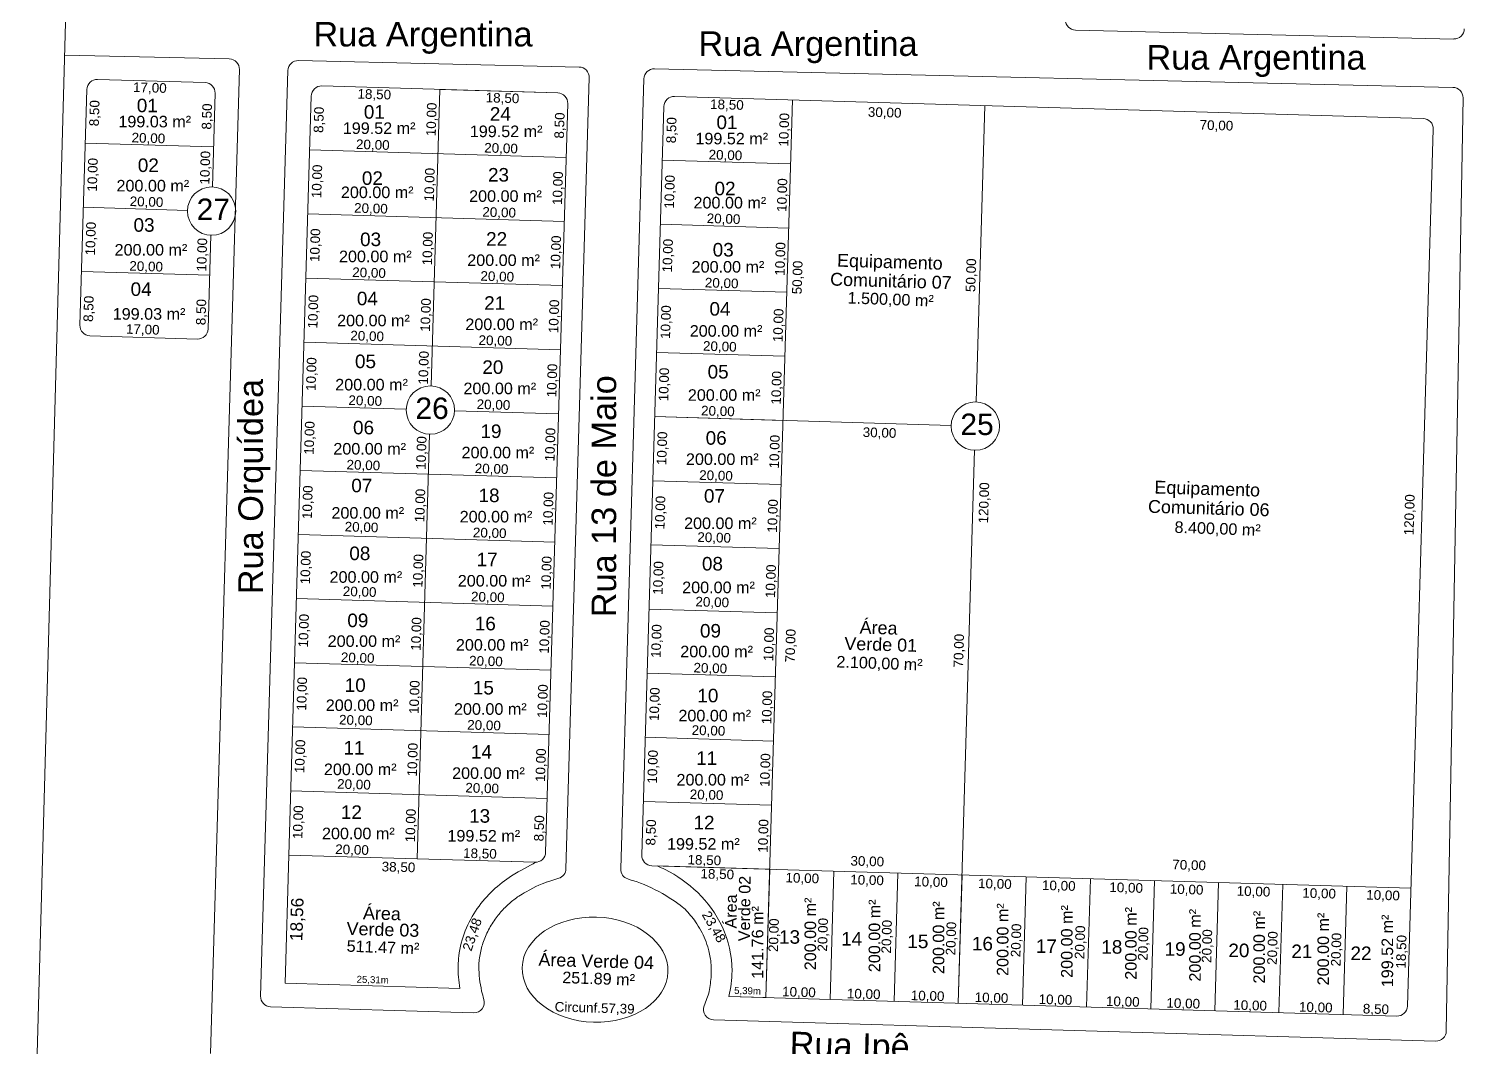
# Model space of a CAD drawing. Header units: metres. Extents: x 3808 to 8215, y 2374 to 6187.
# Drawn here: x 4415 to 4622.7, y 4661.6 to 4809 of the extents above; entities that cross this region are included whole.
import ezdxf

# ---------------------------------------------------------------- set-up
doc = ezdxf.new("R2010")
doc.units = ezdxf.units.M
doc.linetypes.add('CONTINUO', pattern=[0])
for name, color, linetype in [('Areas Lotes', 1, 'Continuous'), ('Calçada', 8, 'Continuous'), ('COTAS', 7, 'Continuous'), ('Lote', 7, 'Continuous'), ('Nome das Ruas', 7, 'Continuous'), ('Nº Lote', 7, 'Continuous'), ('Nº. quadra', 7, 'Continuous'), ('q', 9, 'CONTINUO'), ('quadras', 7, 'Continuous')]:
    doc.layers.add(name, color=color, linetype=linetype)
doc.styles.add('Arial', font='arial.ttf')
doc.dimstyles.new('Copy(2) of ISO-25', dxfattribs={"dimtxt": 1, "dimasz": 2.5, "dimexe": 1.25, "dimexo": 0.625, "dimgap": 0.2, "dimtad": 1, "dimtoh": 1, "dimlfac": 1, "dimzin": 1, "dimtxsty": 'Arial', "dimblk": 'NONE', "dimcen": 0, "dimse1": 1, "dimse2": 1, "dimsd1": 1, "dimsd2": 1, "dimclrt": 256, "dimaunit": 1, "dimadec": 3, "dimazin": 0, "dimtfac": 1, "dimtmove": 0, "dimatfit": 3, "dimldrblk": 'NONE', "dimfxl": 1, "dimtolj": 1, "dimtzin": 0, "dimarcsym": 0})
doc.dimstyles.new('COTA 2', dxfattribs={"dimtxt": 1.9, "dimasz": 2.5, "dimexe": 1.25, "dimexo": 0.625, "dimtad": 1, "dimlfac": 1, "dimzin": 1, "dimtxsty": 'Arial', "dimcen": 2.5, "dimse1": 1, "dimse2": 1, "dimsd1": 1, "dimsd2": 1, "dimclrt": 7, "dimadec": 0, "dimazin": 0, "dimtfac": 1, "dimtmove": 0, "dimatfit": 3, "dimfxl": 1, "dimtolj": 1, "dimtzin": 0, "dimarcsym": 0})

# ---------------------------------------------------------------- blocks, each defined once
blk = doc.blocks.new('*D7818')
at = {"layer": 'Defpoints', "color": 0, "linetype": 'Continuous', "transparency": 16777216}
for p in [(4516.24, 4669.01), (4516.24, 4669.01), (4521.63, 4668.85)]:
    blk.add_point(p, dxfattribs=at)
at = {"layer": 'COTAS', "linetype": 'Continuous', "lineweight": 5, "transparency": 16777216, "insert": (4518.96, 4669.73), "char_height": 1, "attachment_point": 5, "rotation": 358.3121, "style": 'Arial'}
blk.add_mtext('\\A1;5,39m', dxfattribs=at)
blk = doc.blocks.new('_None')
blk = doc.blocks.new('*D7819')
at = {"layer": 'Defpoints', "color": 0, "linetype": 'Continuous', "transparency": 16777216}
for p in [(4452.06, 4670.9), (4452.06, 4670.9), (4477.36, 4670.15)]:
    blk.add_point(p, dxfattribs=at)
at = {"layer": 'COTAS', "linetype": 'Continuous', "lineweight": 5, "transparency": 16777216, "insert": (4464.73, 4671.33), "char_height": 1, "attachment_point": 5, "rotation": 358.3121, "style": 'Arial'}
blk.add_mtext('\\A1;25,31m', dxfattribs=at)
blk = doc.blocks.new('*D7820')
at = {"layer": 'Defpoints', "color": 0, "linetype": 'Continuous', "transparency": 16777216}
for p in [(4452.61, 4689.45), (4452.06, 4670.9), (4455.34, 4670.8)]:
    blk.add_point(p, dxfattribs=at)
at = {"layer": 'Calçada', "color": 7, "linetype": 'Continuous', "lineweight": 5, "transparency": 16777216, "insert": (4453.91, 4680.13), "char_height": 1.8, "attachment_point": 5, "rotation": 88.3121, "style": 'Arial'}
blk.add_mtext('\\A1;18,56', dxfattribs=at)

msp = doc.modelspace()

# ---------------------------------------------------------------- linework, layer by layer
at = {"lineweight": 5}
for p, q in [((4474.439, 4800.215), (4473.176, 4757.329)), ((4472.97, 4750.341), (4471.159, 4688.903)), ((4550.005, 4686.58), (4549.458, 4668.028))]:
    msp.add_line(p, q, dxfattribs=at)
at = {"layer": 'Calçada', "linetype": 'Continuous', "lineweight": 5}
for p, q in [((4621.125, 4807.516), (4566.427, 4808.788)), ((4443.987, 4804.632), (4420.172, 4805.186)), ((4494.594, 4803.456), (4453.984, 4804.4)), ((4441.257, 4660.752), (4445.451, 4803.088)), ((4448.504, 4669.042), (4452.45, 4802.944)), ((4621.015, 4800.517), (4505.512, 4803.202)), ((4622.48, 4798.99), (4620.056, 4664.004)), ((4489.811, 4685.569), (4489.811, 4685.569)), ((4449.96, 4667.499), (4479.335, 4666.633)), ((4514.056, 4665.61), (4618.512, 4662.532))]:
    msp.add_line(p, q, dxfattribs=at)
at = {"layer": 'Calçada', "lineweight": 5}
for p, q in [((4496.059, 4801.912), (4492.686, 4687.471)), ((4503.977, 4801.747), (4500.609, 4687.455))]:
    msp.add_line(p, q, dxfattribs=at)
at = {"layer": 'Calçada', "linetype": 'Continuous', "lineweight": 5}
for centre, start, end in [((4566.461, 4810.287), 179.20001, 268.66834), ((4621.16, 4809.016), 268.66834, 358.97117), ((4443.952, 4803.133), 358.31209, 88.66834), ((4453.95, 4802.9), 88.66834, 178.31209), ((4494.559, 4801.956), 358.31209, 88.66834), ((4505.477, 4801.702), 88.66834, 178.31209), ((4620.98, 4799.017), 358.97117, 88.66834), ((4491.187, 4687.515), 287.67791, 358.31209), ((4502.109, 4687.41), 178.31209, 251.25316), ((4450.004, 4668.998), 178.31209, 268.31209), ((4479.379, 4668.132), 268.31209, 17.02123), ((4514.1, 4667.109), 159.23176, 268.31209), ((4618.556, 4664.031), 268.31209, 358.97117)]:
    msp.add_arc(centre, 1.5, start, end, dxfattribs=at)
for points, knots in [([(4491.643, 4686.086), (4488.672, 4685.139), (4488.535, 4685.026), (4486.082, 4683.676), (4485.615, 4683.349), (4484.715, 4682.639), (4484.283, 4682.257), (4483.473, 4681.448), (4483.093, 4681.021), (4482.321, 4680.031), (4481.943, 4679.462), (4481.273, 4678.245), (4480.983, 4677.6), (4480.539, 4676.332), (4480.374, 4675.714), (4480.2, 4674.748), (4480.154, 4674.405), (4480.103, 4673.828), (4480.09, 4673.598), (4480.083, 4673.367)], [5.2418894, 5.2418894, 5.2418894, 5.2418894, 5.4597261, 5.4597261, 5.5725424, 5.5725424, 5.6853586, 5.6853586, 5.7961744, 5.7961744, 5.927302, 5.927302, 6.0584296, 6.0584296, 6.176629, 6.176629, 6.2406951, 6.2406951, 6.2831853, 6.2831853, 6.2831853, 6.2831853]), ([(4513.428, 4669.721), (4513.53, 4670.506), (4513.653, 4671.277), (4513.737, 4672.678), (4513.721, 4673.308), (4513.588, 4674.568), (4513.471, 4675.195), (4513.178, 4676.29), (4513.019, 4676.764), (4512.469, 4678.134), (4511.995, 4678.991), (4510.985, 4680.438), (4510.471, 4681.049), (4509.126, 4682.414), (4505.662, 4684.738), (4502.272, 4685.777), (4501.871, 4685.907), (4501.627, 4685.99)], [9.2618344, 9.2618344, 9.2618344, 9.2618344, 9.4042311, 9.4042311, 9.5211565, 9.5211565, 9.6380819, 9.6380819, 9.7309785, 9.7309785, 9.9167718, 9.9167718, 10.0709993, 10.0709993, 10.2922795, 10.2922795, 10.349681, 10.349681, 10.349681, 10.349681]), ([(4480.083, 4673.367), (4480.097, 4672.166), (4480.231, 4670.967), (4480.586, 4669.371), (4480.692, 4668.969), (4480.814, 4668.571)], [5.21945697, 5.21945697, 5.21945697, 5.21945697, 5.45972611, 5.45972611, 5.54185553, 5.54185553, 5.54185553, 5.54185553])]:
    msp.add_open_spline(points, degree=3, knots=knots, dxfattribs=at)
msp.add_open_spline([(4512.698, 4667.641), (4512.959, 4668.331), (4513.189, 4669.032), (4513.428, 4669.721)], degree=3, dxfattribs=at)
at = {"layer": 'Lote', "linetype": 'Continuous', "lineweight": 5}
for p, q in [((4423.377, 4800.219), (4422.372, 4766.114)), ((4440.474, 4801.216), (4424.921, 4801.674)), ((4491.492, 4799.713), (4457.387, 4800.718)), ((4455.843, 4799.262), (4452.607, 4689.45)), ((4616.718, 4796.022), (4508.405, 4799.214)), ((4553.285, 4797.892), (4552.021, 4755.006)), ((4618.173, 4794.479), (4614.434, 4667.614)), ((4441.7, 4791.896), (4423.148, 4792.443)), ((4492.718, 4790.392), (4455.614, 4791.486)), ((4437.933, 4782.723), (4422.875, 4783.167)), ((4492.445, 4781.116), (4455.341, 4782.21)), ((4441.324, 4779.126), (4440.924, 4765.567)), ((4441.153, 4773.344), (4422.601, 4773.891)), ((4492.171, 4771.841), (4455.067, 4772.934)), ((4439.381, 4764.112), (4423.827, 4764.57)), ((4491.898, 4762.565), (4454.794, 4763.658)), ((4469.579, 4753.938), (4454.521, 4754.382)), ((4491.625, 4753.289), (4476.567, 4753.732)), ((4548.424, 4751.615), (4505.539, 4752.879)), ((4551.815, 4748.018), (4549.458, 4668.028)), ((4491.351, 4744.013), (4454.247, 4745.106)), ((4491.078, 4734.737), (4453.974, 4735.83)), ((4490.805, 4725.461), (4453.701, 4726.554)), ((4490.531, 4716.185), (4453.427, 4717.278)), ((4490.258, 4706.909), (4453.154, 4708.002)), ((4489.985, 4697.633), (4452.881, 4698.726)), ((4452.607, 4689.45), (4452.061, 4670.898)), ((4452.607, 4689.45), (4452.061, 4670.898)), ((4471.159, 4688.903), (4452.607, 4689.45)), ((4505.124, 4687.903), (4614.937, 4684.667)), ((4522.177, 4687.4), (4505.906, 4687.88)), ((4452.061, 4670.898), (4477.359, 4670.153)), ((4516.241, 4669.007), (4612.891, 4666.159))]:
    msp.add_line(p, q, dxfattribs=at)
at = {"layer": 'Lote', "lineweight": 5}
for p, q in [((4525.457, 4798.712), (4521.63, 4668.848)), ((4506.861, 4797.759), (4503.669, 4689.446)), ((4525.184, 4789.436), (4506.632, 4789.982)), ((4524.911, 4780.16), (4506.359, 4780.706)), ((4524.637, 4770.884), (4506.085, 4771.431)), ((4524.364, 4761.608), (4505.812, 4762.155)), ((4524.09, 4752.332), (4505.539, 4752.879)), ((4523.817, 4743.056), (4505.265, 4743.603)), ((4523.544, 4733.78), (4504.992, 4734.327)), ((4523.27, 4724.504), (4504.719, 4725.051)), ((4522.997, 4715.228), (4504.445, 4715.775)), ((4522.724, 4705.952), (4504.172, 4706.499)), ((4522.45, 4696.676), (4503.898, 4697.223)), ((4531.453, 4687.127), (4530.906, 4668.575)), ((4540.729, 4686.853), (4540.182, 4668.301)), ((4559.281, 4686.307), (4558.734, 4667.755)), ((4568.557, 4686.033), (4568.01, 4667.481)), ((4577.833, 4685.76), (4577.286, 4667.208)), ((4587.109, 4685.487), (4586.562, 4666.935)), ((4596.385, 4685.213), (4595.838, 4666.661)), ((4605.661, 4684.94), (4605.114, 4666.388))]:
    msp.add_line(p, q, dxfattribs=at)
at = {"layer": 'Lote', "linetype": 'Continuous', "lineweight": 5, "flags": 128}
msp.add_lwpolyline([(4473.176, 4757.329), (4474.439, 4800.215), (4491.492, 4799.713, -0.4142136), (4492.947, 4798.169), (4489.755, 4689.856, -0.4142136), (4488.212, 4688.401), (4471.159, 4688.903), (4472.97, 4750.341)], format="xyb", dxfattribs=at)
at = {"layer": 'Lote', "linetype": 'Continuous', "lineweight": 5}
for centre, start, end in [((4424.877, 4800.175), 88.31209, 178.31209), ((4440.43, 4799.717), 358.31209, 88.31209), ((4457.343, 4799.218), 88.31209, 178.31209), ((4616.673, 4794.523), 358.31209, 88.31209), ((4423.872, 4766.07), 178.31209, 268.31209), ((4439.425, 4765.611), 268.31209, 358.31209), ((4505.169, 4689.402), 178.31209, 268.31209), ((4612.935, 4667.658), 268.31209, 358.31209)]:
    msp.add_arc(centre, 1.5, start, end, dxfattribs=at)
at = {"layer": 'Lote', "lineweight": 5}
msp.add_ellipse((4496.899, 4672.871), major_axis=(-10.539, 0.311), ratio=0.7213132, dxfattribs=at)
at = {"layer": 'Lote', "linetype": 'Continuous', "lineweight": 5}
for points, knots in [([(4488.29, 4688.401), (4487.41, 4687.882), (4486.087, 4687.235), (4482.953, 4685.232), (4481.222, 4683.669), (4478.488, 4679.75), (4477.507, 4677.373), (4477.134, 4674.391), (4477.098, 4673.923), (4477.084, 4673.455), (4477.051, 4672.345), (4477.148, 4671.232), (4477.359, 4670.153)], [5.219457, 5.219457, 5.219457, 5.219457, 5.4691986, 5.4691986, 5.8418677, 5.8418677, 6.2145368, 6.2145368, 6.2831853, 6.2831853, 6.2831853, 6.446026, 6.446026, 6.446026, 6.446026]), ([(4516.241, 4669.007), (4516.549, 4670.2), (4516.716, 4671.441), (4516.725, 4674.901), (4516.212, 4677.098), (4514.432, 4680.96), (4513.185, 4682.63), (4510.329, 4685.393), (4508.72, 4686.496), (4506.655, 4687.54), (4506.282, 4687.715), (4505.906, 4687.88)], [9.2618344, 9.2618344, 9.2618344, 9.2618344, 9.4442241, 9.4442241, 9.7690478, 9.7690478, 10.0938715, 10.0938715, 10.4186952, 10.4186952, 10.4891375, 10.4891375, 10.4891375, 10.4891375])]:
    msp.add_open_spline(points, degree=3, knots=knots, dxfattribs=at)
at = {"layer": 'Nº. quadra', "lineweight": 5}
for centre in [(4441.427, 4782.62), (4473.073, 4753.835), (4551.918, 4751.512)]:
    msp.add_circle(centre, 3.496, dxfattribs=at)
at = {"layer": 'q', "lineweight": 5}
msp.add_line((4414.963, 4615.89), (4424.911, 4977.409), dxfattribs=at)
at = {"layer": 'quadras', "linetype": 'Continuous', "lineweight": 5}
for p, q in [((4441.929, 4799.672), (4441.53, 4786.114)), ((4488.29, 4688.401), (4471.159, 4688.903)), ((4521.63, 4668.848), (4522.177, 4687.4)), ((4477.359, 4670.153), (4452.061, 4670.898)), ((4516.241, 4669.007), (4521.63, 4668.848))]:
    msp.add_line(p, q, dxfattribs=at)
msp.add_arc((4508.36, 4797.715), 1.5, 88.31209, 178.31209, dxfattribs=at)

# ---------------------------------------------------------------- texts
at = {"lineweight": 5, "style": 'Arial'}
for s, height, rotation, p in [('Equipamento', 1.856, 358.31209, (4531.895, 4774.586)), ('Comunitário 07', 1.856, 358.31209, (4530.891, 4771.856)), ('Equipamento', 1.856, 358.31209, (4577.809, 4741.768)), ('Comunitário 06', 1.856, 358.31209, (4576.88, 4738.982)), ('Área', 1.856, 358.31209, (4535.16, 4721.501)), ('Verde 01', 1.856, 358.31209, (4532.949, 4719.156)), ('Verde 02', 1.6704, 89.3739, (4519.299, 4676.972)), ('Área', 1.6704, 89.3739, (4517.365, 4678.825)), ('Área', 1.856, 358.31209, (4463.3, 4680.171)), ('Verde 03', 1.856, 358.31209, (4460.927, 4677.915)), ('Área Verde 04', 1.856, 358.31209, (4488.688, 4673.436))]:
    msp.add_text(s, height=height, rotation=rotation, dxfattribs=at).set_placement(p)
at = {"layer": 'Areas Lotes', "linetype": 'Continuous', "lineweight": 5, "style": 'Arial'}
for s, p in [('199.03 m²', (4427.937, 4794.733)), ('199.52 m²', (4460.403, 4793.777)), ('199.52 m²', (4478.778, 4793.32)), ('199.52 m²', (4511.42, 4792.273)), ('200.00 m²', (4427.663, 4785.457)), ('200.00 m²', (4460.129, 4784.501)), ('200.00 m²', (4478.681, 4783.954)), ('200.00 m²', (4511.147, 4782.997)), ('200.00 m²', (4427.39, 4776.181)), ('200.00 m²', (4459.856, 4775.225)), ('200.00 m²', (4478.408, 4774.678)), ('200.00 m²', (4510.874, 4773.721)), ('199.03 m²', (4427.117, 4766.905)), ('200.00 m²', (4459.583, 4765.949)), ('200.00 m²', (4478.135, 4765.402)), ('200.00 m²', (4510.6, 4764.445)), ('200.00 m²', (4459.309, 4756.673)), ('200.00 m²', (4477.861, 4756.126)), ('200.00 m²', (4510.327, 4755.169)), ('200.00 m²', (4459.036, 4747.397)), ('200.00 m²', (4477.588, 4746.85)), ('200.00 m²', (4510.054, 4745.893)), ('200.00 m²', (4458.763, 4738.121)), ('200.00 m²', (4477.314, 4737.574)), ('200.00 m²', (4509.78, 4736.617)), ('200.00 m²', (4458.489, 4728.845)), ('200.00 m²', (4477.041, 4728.298)), ('200.00 m²', (4509.507, 4727.341)), ('200.00 m²', (4458.216, 4719.569)), ('200.00 m²', (4476.768, 4719.022)), ('200.00 m²', (4509.234, 4718.065)), ('200.00 m²', (4457.942, 4710.293)), ('200.00 m²', (4476.494, 4709.746)), ('200.00 m²', (4508.96, 4708.79)), ('200.00 m²', (4457.669, 4701.017)), ('200.00 m²', (4476.221, 4700.47)), ('200.00 m²', (4508.687, 4699.514)), ('200.00 m²', (4457.396, 4691.741)), ('199.52 m²', (4475.543, 4691.407)), ('199.52 m²', (4507.313, 4690.226))]:
    msp.add_text(s, height=1.6726, dxfattribs=at).set_placement(p)
for s, rotation, p in [('1.500,00 m²', 357.88799, (4533.41, 4769.259)), ('8.400,00 m²', 357.88799, (4580.712, 4736.082)), ('2.100,00 m²', 357.88799, (4531.799, 4716.605)), ('141.76 m²', 90, (4521.242, 4671.551)), ('200.00 m²', 90, (4528.879, 4672.784)), ('200.00 m²', 90, (4538.155, 4672.511)), ('200.00 m²', 90, (4547.431, 4672.237)), ('200.00 m²', 90, (4556.707, 4671.964)), ('200.00 m²', 90, (4565.983, 4671.691)), ('200.00 m²', 90, (4575.259, 4671.417)), ('200.00 m²', 90, (4584.535, 4671.144)), ('200.00 m²', 90, (4593.811, 4670.871)), ('200.00 m²', 90, (4603.087, 4670.597)), ('199.52 m²', 90, (4612.363, 4670.324)), ('511.47 m²', 357.88799, (4460.94, 4675.477)), ('251.89 m²', 357.88799, (4492.132, 4670.937))]:
    msp.add_text(s, height=1.6726, rotation=rotation, dxfattribs=at).set_placement(p)
at = {"layer": 'COTAS', "linetype": 'Continuous', "lineweight": 5, "style": 'Arial'}
for s, rotation, p in [('17,00', 358.31209, (4430.044, 4799.863)), ('18,50', 358.31209, (4462.51, 4798.906)), ('8,50', 88.31209, (4425.096, 4794.871)), ('8,50', 88.31209, (4441.378, 4794.391)), ('10,00', 88.31209, (4473.844, 4793.434)), ('18,50', 358.31209, (4481.061, 4798.36)), ('18,50', 358.31209, (4513.527, 4797.403)), ('8,50', 88.31209, (4457.562, 4793.914)), ('8,50', 88.31209, (4492.393, 4793.09)), ('8,50', 88.31209, (4508.58, 4792.41)), ('10,00', 88.31209, (4524.862, 4791.931)), ('30,00', 358.31209, (4536.351, 4796.275)), ('70,00', 358.31209, (4584.349, 4794.408)), ('20,00', 358.31209, (4429.829, 4792.566)), ('20,00', 358.31209, (4462.295, 4791.609)), ('20,00', 358.31209, (4480.848, 4791.102)), ('10,00', 88.31209, (4424.817, 4785.422)), ('20,00', 358.31209, (4513.312, 4790.106)), ('10,00', 88.31209, (4457.283, 4784.465)), ('10,00', 88.31209, (4473.565, 4783.985)), ('10,00', 88.31209, (4492.119, 4783.485)), ('10,00', 88.31209, (4508.301, 4782.961)), ('10,00', 88.31209, (4524.583, 4782.482)), ('20,00', 358.31209, (4429.557, 4783.351)), ('20,00', 358.31209, (4462.023, 4782.394)), ('20,00', 358.31209, (4480.574, 4781.826)), ('20,00', 358.31209, (4513.041, 4780.891)), ('10,00', 88.31209, (4424.545, 4776.183)), ('10,00', 88.31209, (4457.011, 4775.226)), ('10,00', 88.31209, (4473.293, 4774.746)), ('10,00', 88.31209, (4440.646, 4773.844)), ('10,00', 88.31209, (4491.845, 4774.209)), ('10,00', 88.31209, (4508.029, 4773.722)), ('10,00', 88.31209, (4524.311, 4773.243)), ('20,00', 358.31209, (4429.504, 4774.008)), ('50,00', 88.31209, (4526.785, 4770.562)), ('50,00', 88.31209, (4551.9, 4770.888)), ('20,00', 358.31209, (4461.749, 4773.087)), ('20,00', 358.31209, (4480.301, 4772.55)), ('20,00', 358.31209, (4512.767, 4771.583)), ('8,50', 88.31209, (4424.262, 4766.571)), ('8,50', 88.31209, (4440.544, 4766.091)), ('10,00', 88.31209, (4456.728, 4765.614)), ('10,00', 88.31209, (4473.01, 4765.134)), ('10,00', 88.31209, (4491.572, 4764.933)), ('10,00', 88.31209, (4507.746, 4764.111)), ('10,00', 88.31209, (4524.028, 4763.631)), ('17,00', 358.31209, (4429.013, 4764.882)), ('20,00', 358.31209, (4461.479, 4763.925)), ('20,00', 358.31209, (4480.028, 4763.274)), ('20,00', 358.31209, (4512.497, 4762.422)), ('10,00', 88.31209, (4456.462, 4756.585)), ('10,00', 88.31209, (4472.715, 4757.502)), ('10,00', 88.31209, (4491.299, 4755.657)), ('10,00', 88.31209, (4507.48, 4755.081)), ('10,00', 88.31209, (4523.762, 4754.602)), ('20,00', 358.31209, (4461.203, 4754.572)), ('20,00', 358.31209, (4479.754, 4753.998)), ('20,00', 358.31209, (4512.221, 4753.069)), ('10,00', 88.31209, (4456.189, 4747.346)), ('10,00', 88.31209, (4491.025, 4746.381)), ('10,00', 88.31209, (4507.207, 4745.842)), ('10,00', 88.31209, (4523.489, 4745.363)), ('30,00', 358.31209, (4535.608, 4749.95)), ('10,00', 88.31209, (4472.384, 4745.178)), ('20,00', 358.31209, (4460.928, 4745.25)), ('20,00', 358.31209, (4479.481, 4744.722)), ('20,00', 358.31209, (4511.946, 4743.747)), ('10,00', 88.31209, (4455.915, 4738.046)), ('10,00', 88.31209, (4472.198, 4737.566)), ('10,00', 88.31209, (4490.752, 4737.105)), ('120,00', 88.31209, (4553.758, 4737.415)), ('10,00', 88.31209, (4506.933, 4736.543)), ('10,00', 88.31209, (4523.215, 4736.063)), ('120,00', 88.31209, (4615.317, 4735.686)), ('20,00', 358.31209, (4460.664, 4736.281)), ('20,00', 358.31209, (4479.208, 4735.446)), ('20,00', 358.31209, (4511.682, 4734.778)), ('10,00', 88.31209, (4455.637, 4728.597)), ('10,00', 88.31209, (4471.919, 4728.117)), ('10,00', 88.31209, (4490.479, 4727.83)), ('10,00', 88.31209, (4506.655, 4727.094)), ('10,00', 88.31209, (4522.937, 4726.614)), ('20,00', 358.31209, (4460.389, 4726.937)), ('20,00', 358.31209, (4478.934, 4726.17)), ('20,00', 358.31209, (4511.407, 4725.434)), ('10,00', 88.31209, (4455.368, 4719.463)), ('10,00', 88.31209, (4471.65, 4718.983)), ('10,00', 88.31209, (4490.205, 4718.554)), ('10,00', 88.31209, (4506.386, 4717.96)), ('10,00', 88.31209, (4522.668, 4717.48)), ('70,00', 88.31209, (4525.784, 4717.284)), ('70,00', 88.31209, (4550.144, 4716.578)), ('20,00', 358.31209, (4460.107, 4717.383)), ('20,00', 358.31209, (4478.661, 4716.894)), ('20,00', 358.31209, (4511.125, 4715.88)), ('10,00', 88.31209, (4455.099, 4710.329)), ('10,00', 88.31209, (4471.381, 4709.849)), ('10,00', 88.31209, (4489.932, 4709.278)), ('10,00', 88.31209, (4506.116, 4708.826)), ('10,00', 88.31209, (4522.399, 4708.346)), ('20,00', 358.31209, (4459.841, 4708.354)), ('20,00', 358.31209, (4478.388, 4707.618)), ('20,00', 358.31209, (4510.859, 4706.851)), ('10,00', 88.31209, (4454.832, 4701.279)), ('10,00', 88.31209, (4471.114, 4700.8)), ('10,00', 88.31209, (4489.659, 4700.002)), ('10,00', 88.31209, (4505.85, 4699.776)), ('10,00', 88.31209, (4522.132, 4699.296)), ('20,00', 358.31209, (4459.567, 4699.062)), ('20,00', 358.31209, (4478.119, 4698.515)), ('20,00', 358.31209, (4510.585, 4697.558)), ('10,00', 88.31209, (4454.551, 4691.752)), ('10,00', 88.31209, (4470.833, 4691.272)), ('8,50', 88.31209, (4489.444, 4691.408)), ('8,50', 88.31209, (4505.618, 4690.816)), ('10,00', 88.31209, (4521.851, 4689.769)), ('20,00', 358.31209, (4459.289, 4689.613)), ('18,50', 358.31209, (4477.794, 4689.062)), ('38,50', 358.31209, (4466.012, 4687.101)), ('18,50', 358.31209, (4510.26, 4688.106)), ('30,00', 358.31209, (4533.836, 4687.942)), ('70,00', 358.31209, (4580.398, 4687.394)), ('18,50', 358.31209, (4512.132, 4686.081)), ('10,00', 358.31209, (4524.432, 4685.504)), ('10,00', 358.31209, (4533.803, 4685.228)), ('10,00', 358.31209, (4543.049, 4684.955)), ('10,00', 358.31209, (4552.296, 4684.683)), ('10,00', 358.31209, (4561.542, 4684.411)), ('10,00', 358.31209, (4571.288, 4684.123)), ('10,00', 358.31209, (4580.034, 4683.866)), ('10,00', 358.31209, (4589.71, 4683.58)), ('10,00', 358.31209, (4599.206, 4683.301)), ('10,00', 358.31209, (4608.453, 4683.028)), ('23,48', 71.30277, (4478.994, 4675.44)), ('23,48', 299.68664, (4512.299, 4680.851)), ('20,00', 88.31209, (4523.362, 4675.405)), ('20,00', 88.31209, (4530.464, 4675.47)), ('20,00', 88.31209, (4539.701, 4675.193)), ('20,00', 88.31209, (4549.017, 4674.924)), ('20,00', 88.31209, (4558.432, 4674.654)), ('20,00', 88.31209, (4567.675, 4674.382)), ('20,00', 88.31209, (4576.819, 4674.15)), ('20,00', 88.31209, (4586.047, 4673.834)), ('20,00', 88.31209, (4595.524, 4673.546)), ('20,00', 88.31209, (4604.744, 4673.324)), ('18,50', 88.31209, (4614.161, 4673.012)), ('10,00', 358.31209, (4523.946, 4669.02)), ('10,00', 358.31209, (4533.317, 4668.744)), ('10,00', 358.31209, (4542.564, 4668.471)), ('10,00', 358.31209, (4551.81, 4668.199)), ('10,00', 358.31209, (4561.056, 4667.926)), ('Circunf.57,39', 358.31209, (4491.043, 4666.828)), ('10,00', 358.31209, (4570.802, 4667.639)), ('10,00', 358.31209, (4579.548, 4667.381)), ('10,00', 358.31209, (4589.225, 4667.096)), ('10,00', 358.31209, (4598.721, 4666.816)), ('8,50', 358.31209, (4607.967, 4666.544))]:
    msp.add_text(s, height=1.392, rotation=rotation, dxfattribs=at).set_placement(p)
at = {"layer": 'Lote', "linetype": 'Continuous', "lineweight": 5, "style": 'Arial'}
msp.add_text('10,00', height=1.392, rotation=88.31209, dxfattribs=at).set_placement((4441.1, 4786.438))
at = {"layer": 'Nome das Ruas', "lineweight": 5, "style": 'Arial'}
for p in [(4456.157, 4806.434, 165.916), (4511.865, 4805.072, 165.916), (4576.679, 4803.082, 165.916)]:
    msp.add_text('Rua Argentina', height=3.55, dxfattribs=at).set_placement(p)
for s, rotation, p in [('Rua Orquídea', 90, (4448.849, 4727.192)), ('Rua 13 de Maio', 90, (4499.954, 4723.859)), ('Rua Ipê', 358.60838, (4525.026, 4660.367))]:
    msp.add_text(s, height=3.55, rotation=rotation, dxfattribs=at).set_placement(p)
at = {"layer": 'Nº Lote', "linetype": 'Continuous', "lineweight": 5, "style": 'Arial'}
for s, p in [('01', (4430.598, 4796.921)), ('01', (4463.447, 4795.987)), ('24', (4481.681, 4795.697)), ('01', (4514.464, 4794.484)), ('02', (4430.745, 4788.274)), ('02', (4463.164, 4786.41)), ('23', (4481.408, 4786.892)), ('02', (4514.182, 4784.906)), ('03', (4430.126, 4779.629)), ('03', (4462.903, 4777.551)), ('22', (4481.135, 4777.616)), ('03', (4513.921, 4776.048)), ('04', (4429.703, 4770.346)), ('04', (4462.435, 4768.996)), ('21', (4480.861, 4768.34)), ('04', (4513.452, 4767.493)), ('05', (4462.166, 4759.898)), ('20', (4480.588, 4759.064)), ('05', (4513.184, 4758.395)), ('06', (4461.884, 4750.321)), ('19', (4480.315, 4749.788)), ('06', (4512.902, 4748.818)), ('07', (4461.637, 4741.941)), ('18', (4480.041, 4740.513)), ('07', (4512.655, 4740.438)), ('08', (4461.348, 4732.125)), ('17', (4479.768, 4731.237)), ('08', (4512.366, 4730.621)), ('09', (4461.062, 4722.425)), ('16', (4479.495, 4721.961)), ('09', (4512.08, 4720.922)), ('10', (4460.681, 4713.055)), ('15', (4479.221, 4712.685)), ('10', (4511.699, 4711.551)), ('11', (4460.501, 4703.993)), ('14', (4478.948, 4703.409)), ('11', (4511.519, 4702.49)), ('12', (4460.123, 4694.679)), ('13', (4478.675, 4694.133)), ('12', (4511.141, 4693.176)), ('13', (4523.518, 4676.62)), ('14', (4532.498, 4676.351)), ('15', (4542.082, 4675.982)), ('16', (4551.424, 4675.654)), ('17', (4560.677, 4675.293)), ('18', (4570.145, 4675.185)), ('19', (4579.297, 4674.885)), ('20', (4588.526, 4674.681)), ('21', (4597.639, 4674.544)), ('22', (4606.196, 4674.261))]:
    msp.add_text(s, height=1.96, dxfattribs=at).set_placement(p)
at = {"layer": 'Nº. quadra', "lineweight": 5, "style": 'Arial'}
for s, p in [('27', (4439.262, 4781.326)), ('26', (4470.908, 4752.541)), ('25', (4549.754, 4750.218))]:
    msp.add_text(s, height=3.1039, dxfattribs=at).set_placement(p)

# ---------------------------------------------------------------- dimensions: what is measured, and where the dimension line sits
at = {"layer": 'Calçada', "linetype": 'Continuous', "lineweight": 5}
dim = msp.add_aligned_dim(p1=(4452.607, 4689.45), p2=(4452.061, 4670.898), distance=3.284, dimstyle='COTA 2', override={"dimtxt": 1.8}, dxfattribs=at)
dim.commit()
dim.dimension.update_dxf_attribs({"geometry": '*D7820', "text_midpoint": (4453.911, 4680.128)})
at = {"layer": 'COTAS', "linetype": 'Continuous', "lineweight": 5}
for p1, p2, picture, middle in [((4477.359, 4670.153), (4452.061, 4670.898), '*D7819', (4464.734, 4671.326)), ((4521.63, 4668.848), (4516.241, 4669.007), '*D7818', (4518.959, 4669.728))]:
    dim = msp.add_aligned_dim(p1=p1, p2=p2, distance=0, dimstyle='Copy(2) of ISO-25', override={"dimpost": 'm'}, dxfattribs=at)
    dim.commit()
    dim.dimension.update_dxf_attribs({"geometry": picture, "text_midpoint": middle})

doc.saveas('drawing.dxf')
